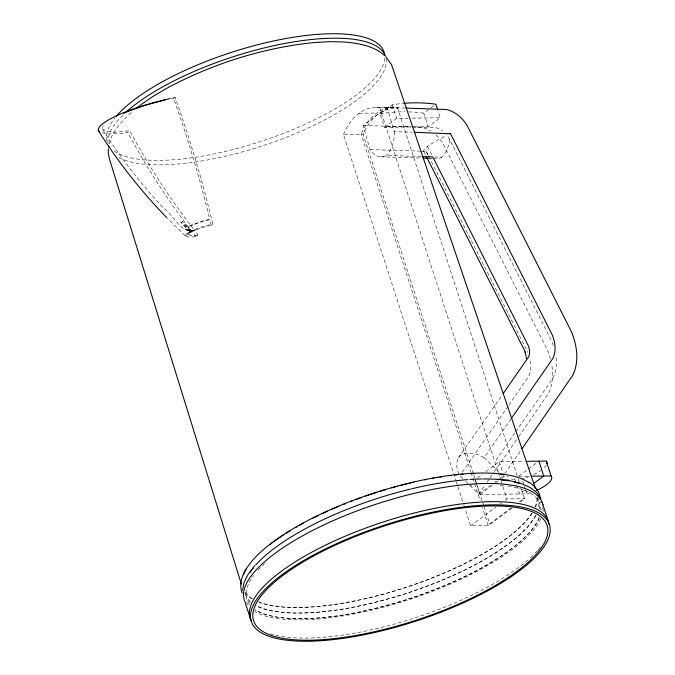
<?xml version="1.0" encoding="UTF-8"?>
<svg xmlns="http://www.w3.org/2000/svg" width="675" height="675" viewBox="0 0 675 675"><rect width="100%" height="100%" fill="white"/><g stroke="black" fill="none" stroke-linecap="round" stroke-linejoin="round"><path stroke-width="0.51" stroke-dasharray="3.38 2.53" d="M102.136 128.722C109.915 134.511 120.766 131.347 129.634 130.756C148.66 165.645 170.049 199.319 194.729 230.496L193.472 230.673A30.788 7.391 -23.2 0 1 188.983 230.875C178.403 228.555 172.378 214.178 163.789 208.322C140.754 183.836 120.116 157.123 102.136 128.722L103.115 125.584M197.834 235.33C195.995 235.6 188.342 236.706 189.557 233.533A7.771 1.865 -23.2 0 1 190.131 233.01L187.836 227.652A7.67 1.839 -23.2 0 0 187.118 228.344C186.688 231.382 193.506 230.183 195.539 229.972L197.834 235.33L194.501 236.782A35.378 8.497 -23.2 0 1 187.481 236.773L185.085 235.389A8.227 1.974 -23.2 0 1 185.287 234.892A9.096 2.185 -23.2 0 1 186.443 233.685L191.16 232.242A7.67 1.839 -23.2 0 1 192.417 231.466L201.293 227.914L211.494 225.197L212.768 224.049C202.66 181.204 189.877 139.016 175.146 97.537L171.593 98.221M109.325 143.902C112.278 130.511 122.723 120.066 132.688 111.35M539.207 508.975L540.591 501.702M541.915 510.097L542.438 507.364M473.411 473.774L363.133 134.359L364.846 130.638A58.328 38.213 89.2 0 1 394.867 108.363L397.87 108.591L397.415 107.325A59.645 39.083 89.2 0 0 361.142 134.241L343.44 134.502L455.971 480.819M535.95 515.742L528.373 526.348L519.252 535.359C487.578 562.115 448.824 578.77 409.995 592.245C370.111 604.977 328.396 614.722 286.267 612.807L272.978 611.246L262.271 608.614L256.93 606.302M539.536 517.911L536.566 523.707L530.221 532.018L521.092 541.021C489.426 567.776 450.664 584.432 411.834 597.907C371.95 610.639 330.235 620.392 288.107 618.469L274.826 616.908L264.111 614.275L254.981 610.31M458.443 457.844L502.175 395.077M462.307 472.129L508.267 405.987M508.857 405.135L528.567 376.507A31.97 21.845 53.4 0 0 529.909 358.535M462.822 478.415L459.92 475.563A25.194 17.93 34.8 0 1 460.401 455.195A25.194 17.93 34.8 0 1 484.102 457.625L510.967 418.964M496.024 460.148L515.219 432.523M515.818 431.663L551.205 380.734A48.49 33.126 53.4 0 0 555.795 355.396M470.078 485.544L478.786 494.092L484.751 485.502M487.139 482.068L489.527 478.634M490.126 477.773L493.712 472.618M494.303 471.757L516.991 439.113M518.78 436.539L548.362 393.567A58.809 40.179 53.4 0 0 551.534 363.715M504.757 473.572L521.471 449.516M511.186 507.887L489.679 523.834L488.303 525.606L470.602 525.859L465.075 508.849M102.018 132.806L108.472 133.92L119.661 133.65L127.82 132.654L129.634 130.756M190.131 233.01C187.92 227.585 186.874 223.256 190.882 232.445L187.658 232.782A9.188 2.202 -23.2 0 1 189.599 231.601L200.087 227.424A35.378 8.488 -23.2 0 1 211.267 224.345L212.768 224.049M421.217 156.549L386.505 155.486A25.194 16.183 -88.2 0 1 370.069 149.605L363.007 125.483L387.188 107.536L404.916 108.084M410.527 126.984L384.573 127.356L380.168 113.805L392.259 104.836A223.94 153.006 53.4 0 1 402.73 103.418M384.573 127.356L396.664 118.387L408.088 118.218M408.772 111.89A223.94 153.006 53.4 0 1 423.782 113.181L430.228 108.397M431.038 107.797L435.873 104.203M414.686 126.925L428.186 126.723L440.277 117.754L438.075 110.978M477.562 477.816L482.566 474.103M485.899 471.631L499.247 461.734L524.323 461.371M478.786 494.092L490.463 485.435M494.632 482.338L496.294 481.098M499.635 478.626L502.968 476.153M476.347 483.638L479.883 494.53L492.396 485.249M495.728 482.768L498.234 480.912M501.567 478.44L504.073 476.584L508.25 476.525M518.94 476.01L537.292 462.4M470.602 525.859L495.914 507.085M500.133 503.955L501.82 502.698M505.195 500.2L506.883 498.943L524.576 498.69L524.416 498.066L519.455 501.744M524.602 490.244L519.598 493.957L517.025 486.034M511.971 508.047L488.303 525.606L482.448 507.592M520.425 501.77L524.576 498.69L521.159 488.05M170.235 98.812L173.559 98.17C187.658 137.919 199.943 178.335 209.731 219.367L208.347 219.628A30.788 7.383 -23.2 0 0 201.935 221.265L188.781 226.268A8.336 2 -23.2 0 0 187.422 227.112L182.022 221.198L187.321 227.18L186.384 227.872L180.757 222.134L186.308 227.931A8.336 2 -23.2 0 0 185.524 228.682L185.11 229.576L186.747 229.103L189.042 234.461M211.494 225.197L209.199 219.839L198.998 222.556L189.793 226.302A7.779 1.865 -23.2 0 0 188.865 226.893L191.16 232.242M188.983 230.875L190.35 230.327M173.559 98.17L175.146 97.537M185.085 235.389L189.042 234.36M428.228 155.419L426.364 151.723L424.718 151.807A25.194 3.982 -28 0 1 427.486 146.441A25.194 3.982 -28 0 1 446.614 135.565M191.447 230.673L194.147 230.572M376.169 107.317L393.871 107.055M343.44 134.502A59.645 39.083 89.2 0 1 379.721 107.587L398.41 107.317M359.049 113.257L376.751 113.003M412.239 118.159L440.277 117.754M518.704 476.373L530.196 476.204M505.364 479.242L516.856 479.073M479.883 494.53L526.897 493.847A26.367 8.497 -18 0 0 530.651 492.649M191.236 225.028L192.198 225.062M387.29 126.082L411.126 126.816M412.155 126.841L433.915 127.516A16.487 11.264 53.4 0 1 442.581 130.874M363.007 125.483L410.982 126.959M412.028 126.984L421.402 127.406A26.806 18.318 53.4 0 1 430.895 131.085M387.188 107.536L394.251 131.667L412.13 132.216M420.567 151.158L426.364 151.723M370.069 149.605L419.512 151.132M434.81 156.971L441.914 157.191A25.194 15.938 -86.4 0 0 449.879 138.004M380.616 156.803L422.305 158.085M429.502 158.304L432.321 158.389M433.266 158.422L436.092 158.507A25.194 15.938 -86.4 0 0 441.914 157.191M363.133 134.359L361.142 134.241L470.745 471.555M250.273 602.463L245.97 598.944M185.085 235.592L167.569 218.497M484.102 457.625L499.34 472.584M465.725 481.267L469.353 484.827M248.248 605.154L246.215 602.167M195.885 236.587C170.007 204.162 147.639 169.062 127.82 132.654M425.824 151.327L427.984 154.246A25.194 15.938 -86.4 0 0 430.473 156.457M427.486 146.441L431.899 155.166M428.701 156.338L527.85 352.401M423.799 151.487L425.841 155.52M423.782 113.181L428.186 126.723M522.72 480.98L524.002 484.937M524.323 485.932L525.293 488.903M525.614 489.89L526.897 493.847M397.415 107.325L517.911 478.043M518.231 479.039L519.21 482.043M514.772 479.107L516.704 485.047M392.259 104.836L396.664 118.387M499.247 461.734L502.782 472.627M503.103 473.614L504.073 476.584M379.721 107.587L500.698 479.925M501.027 480.929L506.883 498.943M473.74 474.778L483.823 505.82M484.152 506.815L489.679 523.834M475.057 479.672L476.027 482.65M471.066 472.559L474.322 482.566M474.643 483.57L480.17 500.58M456.292 481.823L457.599 485.823M457.92 486.827L463.447 503.845M463.776 504.841L464.746 507.845M546.404 464.965A26.367 8.497 -18 0 1 543.755 468.214M541.671 469.918A26.367 8.497 -18 0 1 532.98 474.922M529.495 476.432A26.367 8.497 -18 0 1 522.07 478.997M553.289 345.457A48.49 33.126 53.4 0 0 549.914 337.542L449.423 139.058A16.487 11.264 53.4 0 0 446.445 134.544M550.412 358.898A58.809 40.179 53.4 0 0 547.037 349.22L442.901 143.421A26.806 18.318 53.4 0 0 435.409 134.452M394.251 131.667A25.194 16.183 -88.2 0 1 386.505 155.486M537.612 498.04A154.651 49.84 -18 0 1 535.587 506.925M532.356 513.034A154.651 49.84 -18 0 1 406.063 587.436A154.651 49.84 -18 0 1 259.158 602.429M251.885 598.928A154.651 49.84 -18 0 1 244.78 592.447M543.232 509.676A156.718 50.507 -18 0 1 543.038 511.464M540.844 518.67A156.718 50.507 -18 0 1 408.881 599.746A156.718 50.507 -18 0 1 254.627 611.575M540.295 547.172A156.718 50.507 -18 0 1 538.194 549.712M537.443 550.564A156.718 50.507 -18 0 1 533.343 554.884M532.609 555.618A156.718 50.507 -18 0 1 528.677 559.271M527.96 559.904A156.718 50.507 -18 0 1 270 633.8M539.038 517.539A154.052 49.646 -18 0 1 408.358 599.012A154.052 49.646 -18 0 1 255.243 609.483M249.607 604.361A154.052 49.646 -18 0 1 253.555 575.632M258.255 569.936A154.052 49.646 -18 0 1 261.655 566.392M262.381 565.675A154.052 49.646 -18 0 1 264.651 563.524M469.842 485.274A154.052 49.646 -18 0 1 471.892 485.131M500.217 485.156A154.052 49.646 -18 0 1 504.217 485.544M508.039 486.051A154.052 49.646 -18 0 1 540.717 509.532M537.722 497.424A154.052 49.646 -18 0 1 538.397 507.887M535.663 515.287A154.052 49.646 -18 0 1 404.646 593.949A154.052 49.646 -18 0 1 255.15 604.893M250.358 601.467A154.052 49.646 -18 0 1 244.603 591.924M537.03 498.209A154.052 49.646 -18 0 1 535.022 507.052M531.799 513.143A154.052 49.646 -18 0 1 404.941 587.596A154.052 49.646 -18 0 1 258.677 601.796M252.416 598.7A154.052 49.646 -18 0 1 244.823 591.435M380.168 113.805A223.94 153.006 53.4 0 1 405.084 111.805M386.016 58.582A145.513 46.896 -18 0 1 277.948 140.459A145.513 46.896 -18 0 1 118.26 157.14M108.068 143.429A145.513 46.896 -18 0 1 126.183 112.092M384.775 58.185A145.513 46.896 -18 0 1 266.92 139.404A145.513 46.896 -18 0 1 114.075 150.905M106.987 141.007A145.513 46.896 -18 0 1 114.767 118.133"/><path stroke-width="1.01" d="M166.86 217.763C140.974 191.211 118.032 161.823 98.213 130.486L98.347 128.731L99.714 126.52A24.401 5.856 -23.2 0 1 101.992 124.327L105.047 122.065A24.275 5.83 -23.2 0 1 107.941 120.234C127.077 109.637 148.449 103.663 169.619 98.66M414.239 132.275L450.546 133.777L552.032 334.454A31.97 21.845 53.4 0 1 552.758 358.568L511.557 418.103M108.388 148.804L108.194 152.364L109.308 158.591L241.38 584.145M242.536 590.313L244.131 582.382L248.046 574.518L254.753 565.667M246.206 568.856C241.726 575.986 238.866 585.065 242.257 593.241M503.356 393.365L528.483 357.041A15.457 10.564 53.4 0 0 528.137 345.381L432.785 156.904L422.263 156.583M522.07 448.664L572.543 375.621A58.809 40.179 53.4 0 0 571.219 331.273L467.092 125.474A26.806 18.318 53.4 0 0 445.593 109.46L405.962 108.11M136.527 108.253L140.358 105.148M533.773 483.435L543.78 476.01L538.954 461.16M141.033 104.608L152.752 96.576L166.624 88.349C212.524 63.771 263.208 47.596 315.073 42.458L330.404 41.664L344.545 42.027C358.695 43.293 374.034 45.841 384.893 55.831M123.702 113.054L139.261 107.3M140.088 107.013L148.23 104.431M149.167 104.144L164.759 100.01M526.416 461.337L546.252 461.05L551.078 475.909A26.367 8.497 -18 0 1 536.093 490.548M531.242 476.196L551.078 475.909M450.006 133.38L450.546 133.777M423.343 158.11L428.558 158.271M497.407 479.258L510.148 480.769L520.855 483.401L529.985 487.367L536.718 492.531M528.694 482.102C534.338 485.603 539.865 491.147 540.135 498.192M98.213 130.486L99.588 131.633M385.805 56.59L391.576 64.758L535.486 488.59M537.157 493.071L540.869 498.774M426.727 157.267L523.741 348.882L525.639 353.295L525.192 351.962L526.5 358.712M437.763 110.008L435.873 104.203A223.94 153.006 53.4 0 0 403.616 103.334M542.092 502.251L547.999 520.442M250.628 619.287L244.713 601.096A156.718 50.507 -18 0 1 378.852 503.297A156.718 50.507 -18 0 1 542.903 504.959M546.252 461.05A26.367 8.497 -18 0 1 546.919 463.506M243.515 574.611A154.651 49.84 -18 0 1 374.709 492.818A154.651 49.84 -18 0 1 528.424 482.304M251.429 621.008A156.718 50.507 -18 0 1 383.375 521.944A156.718 50.507 -18 0 1 548.986 524.095M250.012 572.408A154.052 49.646 -18 0 1 251.125 570.78M252.34 569.143A154.052 49.646 -18 0 1 253.648 567.481M255.783 564.975A154.052 49.646 -18 0 1 410.611 489.038M411.615 488.801A154.052 49.646 -18 0 1 468.003 479.613M470.053 479.469A154.052 49.646 -18 0 1 481.899 478.98M482.979 478.963A154.052 49.646 -18 0 1 498.378 479.486M500.394 479.672A154.052 49.646 -18 0 1 508.933 480.828M514.021 481.882A154.052 49.646 -18 0 1 519.548 483.435M270.067 544.523A154.052 49.646 -18 0 1 272.523 542.649M274.151 541.434A154.052 49.646 -18 0 1 283.441 535.005M286.141 533.258A154.052 49.646 -18 0 1 290.25 530.702M295.38 527.639A154.052 49.646 -18 0 1 297.135 526.627M298.907 525.623A154.052 49.646 -18 0 1 303.277 523.201M312.188 518.535A154.052 49.646 -18 0 1 318.549 515.388M322.135 513.683A154.052 49.646 -18 0 1 327.603 511.161M331.315 509.507A154.052 49.646 -18 0 1 338.842 506.275M343.634 504.301A154.052 49.646 -18 0 1 345.575 503.525M350.443 501.618A154.052 49.646 -18 0 1 352.392 500.867M356.13 499.466A154.052 49.646 -18 0 1 361.8 497.407M365.597 496.074A154.052 49.646 -18 0 1 377.063 492.261M379.949 491.358A154.052 49.646 -18 0 1 385.737 489.594M391.567 487.898A154.052 49.646 -18 0 1 397.651 486.219M399.676 485.679A154.052 49.646 -18 0 1 407.759 483.621M409.776 483.131A154.052 49.646 -18 0 1 413.783 482.195M424.727 479.832A154.052 49.646 -18 0 1 426.693 479.436M431.738 478.482A154.052 49.646 -18 0 1 433.78 478.111M435.822 477.757A154.052 49.646 -18 0 1 437.856 477.411M439.881 477.082A154.052 49.646 -18 0 1 441.889 476.761M448.943 475.748A154.052 49.646 -18 0 1 451.01 475.478M455.11 474.989A154.052 49.646 -18 0 1 457.135 474.761M461.143 474.365A154.052 49.646 -18 0 1 463.118 474.188M471.251 473.622A154.052 49.646 -18 0 1 474.238 473.479M500.538 474.221A154.052 49.646 -18 0 1 502.47 474.458M116.049 116.564A145.513 46.896 -18 0 1 265.815 42.736A145.513 46.896 -18 0 1 384.353 53.123M109.063 147.412A145.513 46.896 -18 0 1 108.43 145.463M127.001 111.35A145.513 46.896 -18 0 1 275.029 45.436A145.513 46.896 -18 0 1 385.172 55.628M325.865 639.402A154.288 49.722 -18 0 0 547.889 530.862A154.288 49.722 -18 0 0 327.308 548.927A154.288 49.722 -18 0 0 325.865 639.402M324.692 640.44A156.718 50.507 -18 0 0 550.209 530.196A156.718 50.507 -18 0 0 326.152 548.547A156.718 50.507 -18 0 0 324.692 640.44"/></g></svg>
